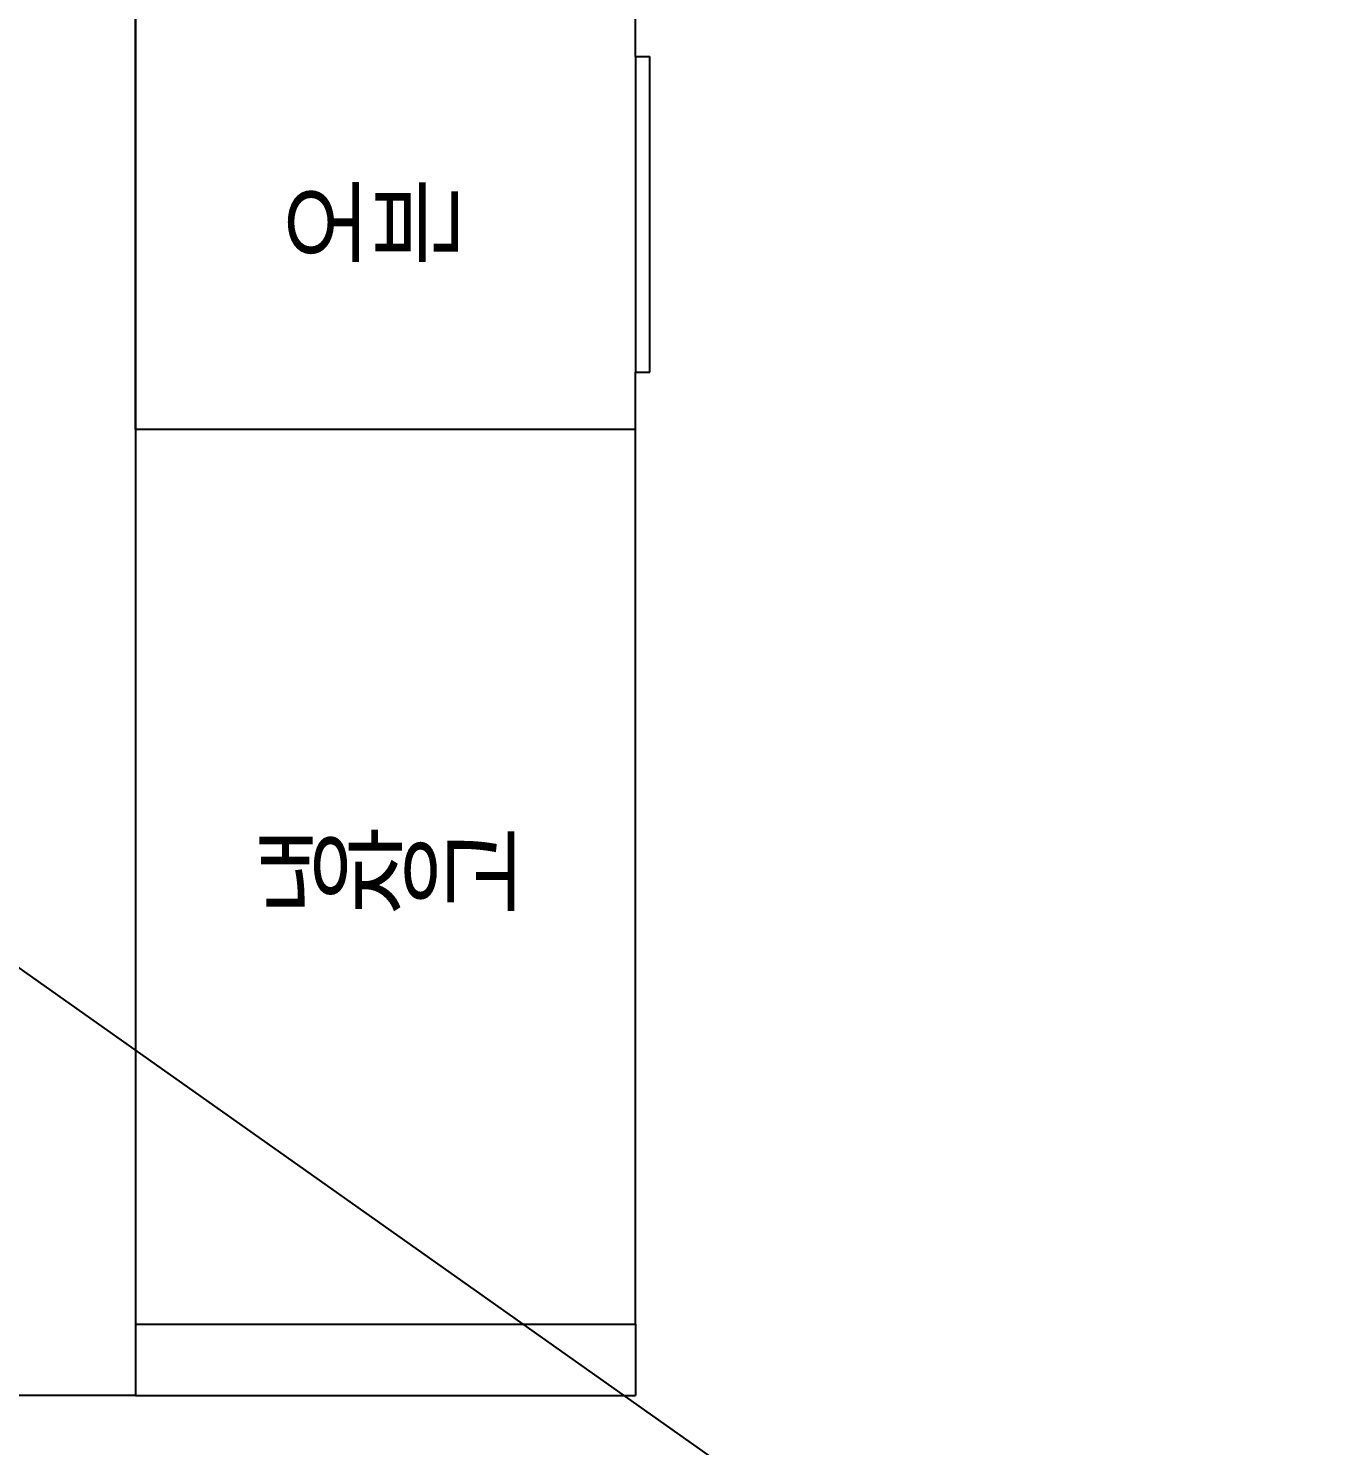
# Model space of a CAD drawing. Header units: millimetres. Extents: x -41292 to 298682, y -22072 to 33155.
# Drawn here: x 30245 to 32080, y -6839 to -4855 of the extents above; entities that cross this region are included whole.
import ezdxf

# ---------------------------------------------------------------- set-up
doc = ezdxf.new("R2010")
doc.units = ezdxf.units.MM
doc.layers.add('0-ELC TEXT', color=7, linetype='Continuous')
doc.layers.add('벽1', color=2, linetype='Continuous')
doc.styles.add('코레일둥고', font='@Microsoft JhengHei Light.ttf')

# ---------------------------------------------------------------- blocks, each defined once
blk = doc.blocks.new('rmfnasesx')
for p, q in [((57857.9, 10095.5), (57857.9, 10696.5)), ((58557.9, 10617.5), (58557.9, 10696.5)), ((58557.9, 10617.5), (58577.9, 10617.5)), ((58557.9, 10617.5), (58557.9, 10175.5)), ((58577.9, 10175.5), (58577.9, 10617.5)), ((58557.9, 10175.5), (58577.9, 10175.5)), ((58557.9, 10095.5), (58557.9, 10175.5)), ((57857.9, 10095.5), (57857.9, 8843)), ((58557.9, 10095.5), (57857.9, 10095.5)), ((58557.9, 8843), (58557.9, 10095.5)), ((57857.9, 8843), (57857.9, 8743)), ((57857.9, 8843), (58557.9, 8843)), ((58557.9, 8843), (58557.9, 8743)), ((57857.9, 8743), (56927.9, 8743)), ((57857.9, 8743), (58557.9, 8743))]:
    blk.add_line(p, q)

msp = doc.modelspace()

# ---------------------------------------------------------------- linework, layer by layer
msp.add_lwpolyline([(21289.27, 153.15), (42289.27, -14696.85)])
at = {"layer": '벽1'}
for p, q in [((30394.67, -3129.42), (30394.67, -6769.42)), ((30394.67, -6769.42), (29444.67, -6769.42))]:
    msp.add_line(p, q, dxfattribs=at)

# ---------------------------------------------------------------- block references
msp.add_blockref('rmfnasesx', (-27463.27, -15512.43))

# ---------------------------------------------------------------- texts
at = {"layer": '0-ELC TEXT', "style": '코레일둥고'}
for s, p in [('오븐', (30592.51, -5172.98)), ('냉장고', (30560.44, -6081.36))]:
    msp.add_text(s, height=100, dxfattribs=at).set_placement(p)

doc.saveas('drawing.dxf')
